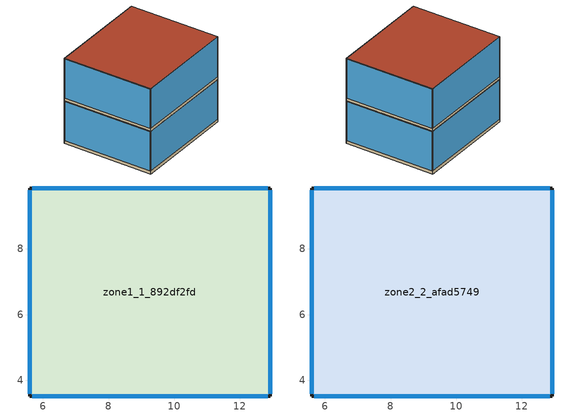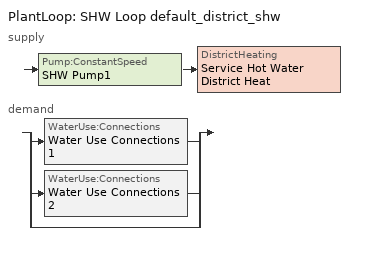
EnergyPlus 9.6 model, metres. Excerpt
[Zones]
zone1_1_892df2fd
 floor ground (Floor_Residential): 12.93,9.86 12.93,3.52 5.6,3.52 5.6,9.86 z0
 wall outside (ExteriorWall): 5.6,9.86 5.6,3.52 12.93,3.52 12.93,9.86 5.6,9.86 z0:3.05
 window (NGlass_5981947a): 5.6,9.8 5.6,3.58 / 5.67,3.52 12.86,3.52 / 12.93,3.58 12.93,9.8 / 12.86,9.86 5.67,9.86 z0.22:3.02
 ceiling adiabatic (Ceiling_Residential): 5.6,9.86 5.6,3.52 12.93,3.52 12.93,9.86 z3.05
zone2_2_afad5749
 floor adiabatic (Floor_Residential): 12.93,9.86 12.93,3.52 5.6,3.52 5.6,9.86 z3.05
 wall outside (ExteriorWall): 5.6,9.86 5.6,3.52 12.93,3.52 12.93,9.86 5.6,9.86 z3.05:6.1
 window (NGlass_5981947a): 5.6,9.8 5.6,3.58 / 5.67,3.52 12.86,3.52 / 12.93,3.58 12.93,9.8 / 12.86,9.86 5.67,9.86 z3.27:6.07
 roof outside (Typical Wood Joist Attic Floor-R48): 5.6,9.86 5.6,3.52 12.93,3.52 12.93,9.86 z6.1
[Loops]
PlantLoop 'SHW Loop default_district_shw'
 supply: Pump:ConstantSpeed 'SHW Pump1' > DistrictHeating 'Service Hot Water District Heat'
 demand: split
  | WaterUse:Connections 'Water Use Connections 1'
  | WaterUse:Connections 'Water Use Connections 2'
  | bypass
[Building]
Building 1: North Axis {deg}=270; Terrain=City; Solar Distribution=FullExteriorWithReflections
[Site:Location]
Site 1: Latitude {deg}=0; Longitude {deg}=0; Time Zone {hr}=0; Elevation {m}=0
[Site:WaterMainsTemperature]
Calculation Method=Correlation; Annual Average Outdoor Air Temperature {C}=12.6; Maximum Difference In Monthly Average Outdoor Air Temperatures {deltaC}=4
[SizingPeriod:DesignDay] Day of Month=21; Dry-Bulb Temperature Range Modifier Type=DefaultMultipliers; Barometric Pressure {Pa}=99868; Rain Indicator=No; Snow Indicator=No; Daylight Saving Time Indicator=No; Begin Environment Reset Mode=FullResetAtBeginEnvironment
Name | Month | Day Type | Maximum Dry-Bulb Temperature {C} | Daily Dry-Bulb Temperature Range {deltaC} | Humidity Condition Type | Wetbulb or DewPoint at Maximum Dry-Bulb {C} | Wind Speed {m/s} | Wind Direction {deg} | Solar Model Indicator | ASHRAE Clear Sky Optical Depth for Beam Irradiance (taub) | ASHRAE Clear Sky Optical Depth for Diffuse Irradiance (taud) | Enthalpy at Maximum Dry-Bulb {J/kg} | Sky Clearness
Seattle Seattle Tacoma Intl A Ann Clg .4% Condns DB=>MWB | 8 | SummerDesignDay | 29.4 | 10.4 | Wetbulb | 18.3 | 4.2 | 350 | ASHRAETau | 0.352 | 2.561
Seattle Seattle Tacoma Intl A Ann Clg .4% Condns DP=>MDB | 8 | SummerDesignDay | 20.8 | 10.4 | Dewpoint | 15.9 | 4.2 | 350 | ASHRAETau | 0.352 | 2.561
Seattle Seattle Tacoma Intl A Ann Clg .4% Condns Enth=>MDB | 8 | SummerDesignDay | 28.2 | 10.4 | Enthalpy |  | 4.2 | 350 | ASHRAETau | 0.352 | 2.561 | 54700
Seattle Seattle Tacoma Intl A Ann Clg .4% Condns WB=>MDB | 8 | SummerDesignDay | 27.9 | 10.4 | Wetbulb | 19.2 | 4.2 | 350 | ASHRAETau | 0.352 | 2.561
Seattle Seattle Tacoma Intl A Ann Htg 99.6% Condns DB | 12 | WinterDesignDay | -4.2 | 0 | Wetbulb | -4.2 | 4.3 | 20 | ASHRAEClearSky |  |  |  | 0
Seattle Seattle Tacoma Intl A Ann Htg Wind 99.6% Condns WS=>MCDB | 12 | WinterDesignDay | 5.6 | 0 | Wetbulb | 5.6 | 12.1 | 20 | ASHRAEClearSky |  |  |  | 0
Seattle Seattle Tacoma Intl A Ann Hum_n 99.6% Condns DP=>MCDB | 12 | WinterDesignDay | -0.4 | 0 | Dewpoint | -13 | 4.3 | 20 | ASHRAEClearSky |  |  |  | 0
[Material] Thermal Absorptance=0.9; Solar Absorptance=0.7
Name | Roughness | Thickness {m} | Conductivity {W/m-K} | Density {kg/m3} | Specific Heat {J/kg-K} | Visible Absorptance
1/2 in. Gypsum Board | Smooth | 0.0127 | 0.159893 | 800.002 | 1089.3 | 0.5
5/8 in. Gypsum Board | MediumSmooth | 0.0159 | 0.159893 | 800.002 | 1089.3 | 0.7
InteriorFinish | MediumRough | 0.015875 | 0.16 | 800 | 109 | 0.7
[Material:NoMass] Thermal Absorptance=0.9; Solar Absorptance=0.7
Name | Roughness | Thermal Resistance {m2-K/W} | Visible Absorptance
1/2" Plywood | MediumRough | 0.110949 | 0.7
AirGap | MediumRough | 0.17611 | 0.7
ContExtInsulation | MediumRough | 1.23277 | 0.7
CP02 CARPET PAD | VeryRough | 0.21648 | 0.8
F04 Wall air space resistance | MediumRough | 0.00381 | 0.7
FacadeCladding | MediumRough | 0.107427 | 0.7
IntInsulation | MediumRough | 5.4608 | 0.7
Typical Insulation-R47 | MediumSmooth | 8.27718 | 0.7
[WindowMaterial:SimpleGlazingSystem]
aluminum_711ed772: U-Factor {W/m2-K}=1.98; Solar Heat Gain Coefficient=0.25; Visible Transmittance=0.63
[Construction]
Ceiling_Residential: CP02 CARPET PAD, F04 Wall air space resistance, 1/2 in. Gypsum Board
ExteriorWall: FacadeCladding, AirGap, ContExtInsulation, 1/2" Plywood, IntInsulation, InteriorFinish
Floor_Residential: 1/2 in. Gypsum Board, F04 Wall air space resistance, CP02 CARPET PAD
NGlass_5981947a: aluminum_711ed772
Typical Wood Joist Attic Floor-R48: 5/8 in. Gypsum Board, Typical Insulation-R47
[Zone] Multiplier=1; Ceiling Height {m}=3.05; Volume {m3}=141.863; Part of Total Floor Area=Yes
zone1_1_892df2fd; zone2_2_afad5749
[Daylighting:Controls] Lighting Control Type=Continuous; Minimum Input Power Fraction for Continuous or ContinuousOff Dimming Control=0.3; Minimum Light Output Fraction for Continuous or ContinuousOff Dimming Control=0.2; Number of Stepped Control Steps=1; Probability Lighting will be Reset When Needed in Manual Stepped Control=1; Glare Calculation Azimuth Angle of View Direction Clockwise from Zone y-Axis {deg}=-0; Fraction of Lights Controlled by Reference Point 1=1; Illuminance Setpoint at Reference Point 1 {lux}=300
Name | Zone or Space | Glare Calculation Daylighting Reference Point | Daylighting Reference Point Name 1
zone1_1_892df2fd DaylightingControls | zone1_1_892df2fd | zone1_1_892df2fd_Space_Daylighting | zone1_1_892df2fd_Space_Daylighting
zone2_2_afad5749 DaylightingControls | zone2_2_afad5749 | zone2_2_afad5749_Space_Daylighting | zone2_2_afad5749_Space_Daylighting
[ZoneControl:Thermostat] Temperature Difference Between Cutout And Setpoint {deltaC}=0
Name | Zone or ZoneList | Control Type Schedule | Control 1
zone1_1_892df2fd Thermostat | zone1_1_892df2fd | zone1_1_892df2fd Thermostat Schedule | Thermostat Setpoint Dual Setpoint 2
zone2_2_afad5749 Thermostat | zone2_2_afad5749 | zone2_2_afad5749 Thermostat Schedule | Thermostat Setpoint Dual Setpoint 1
[ThermostatSetpoint:DualSetpoint] Heating Setpoint Temperature Schedule=ApartmentMidRise HTGSETP_APT_SCH; Cooling Setpoint Temperature Schedule=ApartmentMidRise CLGSETP_APT_SCH
Thermostat Setpoint Dual Setpoint 2; Thermostat Setpoint Dual Setpoint 1
[ZoneHVAC:IdealLoadsAirSystem] Maximum Heating Supply Air Temperature {C}=50; Minimum Cooling Supply Air Temperature {C}=13; Heating Limit=LimitCapacity; Maximum Sensible Heating Capacity {W}=Autosize; Cooling Limit=LimitFlowRateAndCapacity; Maximum Cooling Air Flow Rate {m3/s}=Autosize; Maximum Total Cooling Capacity {W}=Autosize; Design Specification Outdoor Air Object=2019::MidriseApartment::Apartment_Ventilation; Demand Controlled Ventilation Type=None; Outdoor Air Economizer Type=DifferentialDryBulb; Sensible Heat Recovery Effectiveness=0; Latent Heat Recovery Effectiveness=0
zone1_1_892df2fd Ideal Loads Air System; zone2_2_afad5749 Ideal Loads Air System
[DesignSpecification:OutdoorAir]
2019::MidriseApartment::Apartment_Ventilation: Outdoor Air Method=Sum; Outdoor Air Flow per Person {m3/s-person}=0; Outdoor Air Flow per Zone Floor Area {m3/s-m2}=0; Outdoor Air Flow per Zone {m3/s}=0; Outdoor Air Flow Air Changes per Hour {1/hr}=0.35
[Zone equipment]
zone1_1_892df2fd: zone1_1_892df2fd Ideal Loads Air System
zone2_2_afad5749: zone2_2_afad5749 Ideal Loads Air System
[Sizing:Zone] Zone Cooling Design Supply Air Temperature Input Method=SupplyAirTemperature; Zone Cooling Design Supply Air Temperature {C}=14; Zone Cooling Design Supply Air Temperature Difference {deltaC}=11.11; Zone Heating Design Supply Air Temperature Input Method=SupplyAirTemperature; Zone Heating Design Supply Air Temperature {C}=40; Zone Heating Design Supply Air Temperature Difference {deltaC}=11.11; Zone Cooling Design Supply Air Humidity Ratio {kgWater/kgDryAir}=0.0085; Zone Heating Design Supply Air Humidity Ratio {kgWater/kgDryAir}=0.008; Design Specification Outdoor Air Object=2019::MidriseApartment::Apartment_Ventilation; Cooling Design Air Flow Method=DesignDay; Cooling Design Air Flow Rate {m3/s}=0; Cooling Minimum Air Flow per Zone Floor Area {m3/s-m2}=0.000762; Cooling Minimum Air Flow {m3/s}=0; Cooling Minimum Air Flow Fraction=0; Heating Design Air Flow Method=DesignDay; Heating Design Air Flow Rate {m3/s}=0; Heating Maximum Air Flow per Zone Floor Area {m3/s-m2}=0.002032; Heating Maximum Air Flow {m3/s}=0.141576; Heating Maximum Air Flow Fraction=0.3; Account for Dedicated Outdoor Air System=No
zone1_1_892df2fd; zone2_2_afad5749
[PlantLoop]
SHW Loop default_district_shw: Fluid Type=Water; Plant Equipment Operation Scheme=SHW Loop default_district_shw Operation Schemes; Maximum Loop Temperature {C}=60; Minimum Loop Temperature {C}=10; Maximum Loop Flow Rate {m3/s}=Autosize; Minimum Loop Flow Rate {m3/s}=0; Plant Loop Volume {m3}=Autocalculate; Load Distribution Scheme=Optimal; Plant Loop Demand Calculation Scheme=SingleSetpoint
[Sizing:Plant]
SHW Loop default_district_shw: Loop Type=Heating; Design Loop Exit Temperature {C}=60; Loop Design Temperature Difference {deltaC}=5; Sizing Option=NonCoincident; Zone Timesteps in Averaging Window=1; Coincident Sizing Factor Mode=None
[Pump:ConstantSpeed]
SHW Pump1: Design Flow Rate {m3/s}=Autosize; Design Pump Head {Pa}=29891; Design Power Consumption {W}=Autosize; Motor Efficiency=0.9; Fraction of Motor Inefficiencies to Fluid Stream=0; Pump Control Type=Intermittent; Design Power Sizing Method=PowerPerFlowPerPressure; Design Electric Power per Unit Flow Rate {W/(m3/s)}=348701.1; Design Shaft Power per Unit Flow Rate per Unit Head {W-s/m3-Pa}=1.28205
[DistrictHeating]
Service Hot Water District Heat: Nominal Capacity {W}=1000000
[WaterUse:Connections] Hot Water Supply Temperature Schedule=60.0C Hot Water; Drain Water Heat Exchanger Type=None; Drain Water Heat Exchanger Destination=Plant
Name | Water Use Equipment Name 1
Water Use Connections 1 | 2019::MidriseApartment::Apartment_SHW..zone2_2_afad5749
Water Use Connections 2 | 2019::MidriseApartment::Apartment_SHW..zone1_1_892df2fd
[WaterUse:Equipment] Peak Flow Rate {m3/s}=1.92844e-06; Flow Rate Fraction Schedule=ApartmentMidRise APT_DHW_SCH; Target Temperature Schedule=60.0C Hot Water; Sensible Fraction Schedule=0.2 Hot Water Sensible Fraction; Latent Fraction Schedule=0.05 Hot Water Latent Fraction
Name | Zone
2019::MidriseApartment::Apartment_SHW..zone2_2_afad5749 | zone2_2_afad5749
2019::MidriseApartment::Apartment_SHW..zone1_1_892df2fd | zone1_1_892df2fd
[PlantEquipmentOperationSchemes]
SHW Loop default_district_shw Operation Schemes: Control Scheme Object Type 1=PlantEquipmentOperation:HeatingLoad; Control Scheme Name 1=SHW Loop default_district_shw Heating Operation Scheme; Control Scheme Schedule Name 1=Always On Discrete
[PlantEquipmentOperation:HeatingLoad]
SHW Loop default_district_shw Heating Operation Scheme: Load Range Lower Limit 1 {W}=0; Load Range Upper Limit 1 {W}=1000000000; Range Equipment List Name 1=SHW Loop default_district_shw Heating Equipment List
[PlantEquipmentList]
SHW Loop default_district_shw Heating Equipment List: DistrictHeating, Service Hot Water District Heat
[SetpointManager:Scheduled]
Setpoint Manager Scheduled 1: Control Variable=Temperature; Schedule=60C Hot Water
[Schedule:Compact]
zone1_1_892df2fd Thermostat Schedule; zone2_2_afad5749 Thermostat Schedule: Through: 12/31, For: AllDays, Until: 24:00, 4
[Schedule:Day:Interval]
ApartmentMidRise HTGSETP_APT_SCH_Default; ApartmentMidRise HTGSETP_APT_SCH_SmrDsn 1; ApartmentMidRise HTGSETP_APT_SCH_WntrDsn 1: No, 24:00, 21.7
ApartmentMidRise CLGSETP_APT_SCH_Default; ApartmentMidRise CLGSETP_APT_SCH_SmrDsn 1; ApartmentMidRise CLGSETP_APT_SCH_WntrDsn 1: No, 24:00, 24.4
ApartmentMidRise APT_DHW_SCH_Default; ApartmentMidRise APT_DHW_SCH_SmrDsn 1; ApartmentMidRise APT_DHW_SCH_WntrDsn 1: No, 01:00, 0.08, 02:00, 0.04, 04:00, 0.01, 05:00, 0.04, 06:00, 0.27, 07:00, 0.94, 08:00, 1, 09:00, 0.96, 10:00, 0.84, 11:00, 0.76, 12:00, 0.61, 13:00, 0.53, 14:00, 0.47, 15:00, 0.41, 16:00, 0.47, 17:00, 0.55, 18:00, 0.73, 19:00, 0.86, 20:00, 0.82, 21:00, 0.75, 22:00, 0.61, 23:00, 0.53, 24:00, 0.29
Schedule Day 1; Schedule Day 4: No, 24:00, 60
Schedule Day 2: No, 24:00, 0.2
Schedule Day 3: No, 24:00, 0.05
[Schedule:Week:Daily]
ApartmentMidRise HTGSETP_APT_SCH Week Rule - Jan1-Dec31: ApartmentMidRise HTGSETP_APT_SCH_Default, ApartmentMidRise HTGSETP_APT_SCH_Default, ApartmentMidRise HTGSETP_APT_SCH_Default, ApartmentMidRise HTGSETP_APT_SCH_Default, ApartmentMidRise HTGSETP_APT_SCH_Default, ApartmentMidRise HTGSETP_APT_SCH_Default, ApartmentMidRise HTGSETP_APT_SCH_Default, ApartmentMidRise HTGSETP_APT_SCH_Default, ApartmentMidRise HTGSETP_APT_SCH_SmrDsn 1, ApartmentMidRise HTGSETP_APT_SCH_WntrDsn 1, ApartmentMidRise HTGSETP_APT_SCH_Default, ApartmentMidRise HTGSETP_APT_SCH_Default
ApartmentMidRise CLGSETP_APT_SCH Week Rule - Jan1-Dec31: ApartmentMidRise CLGSETP_APT_SCH_Default, ApartmentMidRise CLGSETP_APT_SCH_Default, ApartmentMidRise CLGSETP_APT_SCH_Default, ApartmentMidRise CLGSETP_APT_SCH_Default, ApartmentMidRise CLGSETP_APT_SCH_Default, ApartmentMidRise CLGSETP_APT_SCH_Default, ApartmentMidRise CLGSETP_APT_SCH_Default, ApartmentMidRise CLGSETP_APT_SCH_Default, ApartmentMidRise CLGSETP_APT_SCH_SmrDsn 1, ApartmentMidRise CLGSETP_APT_SCH_WntrDsn 1, ApartmentMidRise CLGSETP_APT_SCH_Default, ApartmentMidRise CLGSETP_APT_SCH_Default
0.05 Hot Water Latent Fraction Week Rule - Jan1-Dec31: Schedule Day 3, Schedule Day 3, Schedule Day 3, Schedule Day 3, Schedule Day 3, Schedule Day 3, Schedule Day 3, Schedule Day 3, Schedule Day 3, Schedule Day 3, Schedule Day 3, Schedule Day 3
0.2 Hot Water Sensible Fraction Week Rule - Jan1-Dec31: Schedule Day 2, Schedule Day 2, Schedule Day 2, Schedule Day 2, Schedule Day 2, Schedule Day 2, Schedule Day 2, Schedule Day 2, Schedule Day 2, Schedule Day 2, Schedule Day 2, Schedule Day 2
60.0C Hot Water Week Rule - Jan1-Dec31: Schedule Day 1, Schedule Day 1, Schedule Day 1, Schedule Day 1, Schedule Day 1, Schedule Day 1, Schedule Day 1, Schedule Day 1, Schedule Day 1, Schedule Day 1, Schedule Day 1, Schedule Day 1
60C Hot Water Week Rule - Jan1-Dec31: Schedule Day 4, Schedule Day 4, Schedule Day 4, Schedule Day 4, Schedule Day 4, Schedule Day 4, Schedule Day 4, Schedule Day 4, Schedule Day 4, Schedule Day 4, Schedule Day 4, Schedule Day 4
ApartmentMidRise APT_DHW_SCH Week Rule - Jan1-Dec31: ApartmentMidRise APT_DHW_SCH_Default, ApartmentMidRise APT_DHW_SCH_Default, ApartmentMidRise APT_DHW_SCH_Default, ApartmentMidRise APT_DHW_SCH_Default, ApartmentMidRise APT_DHW_SCH_Default, ApartmentMidRise APT_DHW_SCH_Default, ApartmentMidRise APT_DHW_SCH_Default, ApartmentMidRise APT_DHW_SCH_Default, ApartmentMidRise APT_DHW_SCH_SmrDsn 1, ApartmentMidRise APT_DHW_SCH_WntrDsn 1, ApartmentMidRise APT_DHW_SCH_Default, ApartmentMidRise APT_DHW_SCH_Default
[Schedule:Year]
ApartmentMidRise HTGSETP_APT_SCH: ApartmentMidRise HTGSETP_APT_SCH Week Rule - Jan1-Dec31, 1, 1, 12, 31
ApartmentMidRise CLGSETP_APT_SCH: ApartmentMidRise CLGSETP_APT_SCH Week Rule - Jan1-Dec31, 1, 1, 12, 31
0.05 Hot Water Latent Fraction: 0.05 Hot Water Latent Fraction Week Rule - Jan1-Dec31, 1, 1, 12, 31
0.2 Hot Water Sensible Fraction: 0.2 Hot Water Sensible Fraction Week Rule - Jan1-Dec31, 1, 1, 12, 31
60.0C Hot Water: 60.0C Hot Water Week Rule - Jan1-Dec31, 1, 1, 12, 31
60C Hot Water: 60C Hot Water Week Rule - Jan1-Dec31, 1, 1, 12, 31
ApartmentMidRise APT_DHW_SCH: ApartmentMidRise APT_DHW_SCH Week Rule - Jan1-Dec31, 1, 1, 12, 31
[Schedule:Constant]
Always On Discrete: Hourly Value=1
